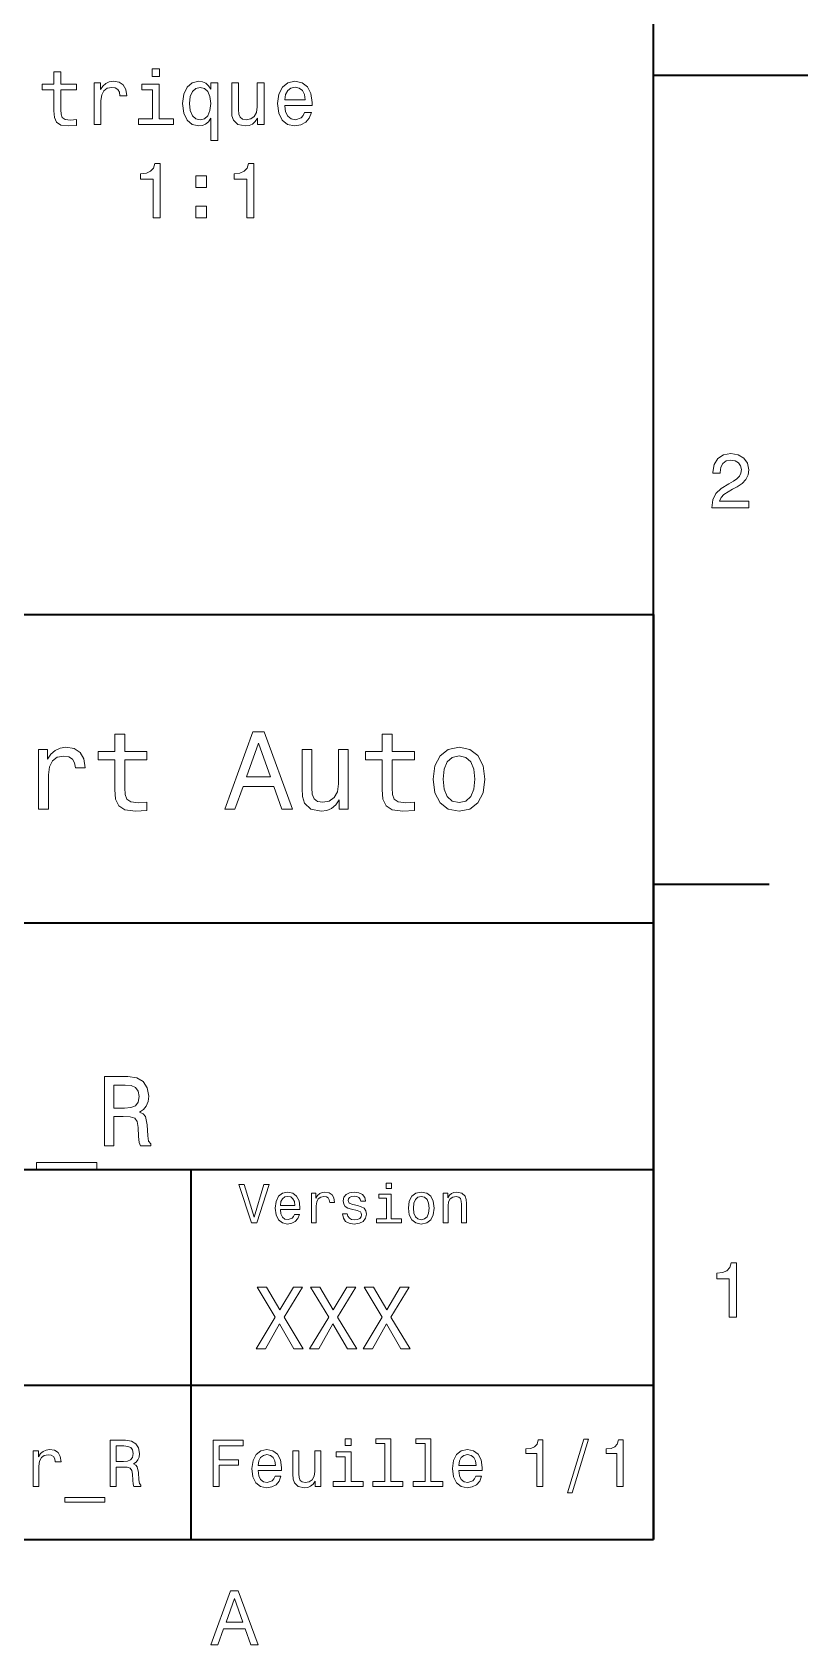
# Model space of a CAD drawing. Extents: x 0 to 297, y 0 to 210.
# Drawn here: x 246.7 to 297, y 3.2 to 107.8 of the extents above; entities that cross this region are included whole.
import ezdxf

# ---------------------------------------------------------------- set-up
doc = ezdxf.new("R2010")
doc.units = 0

msp = doc.modelspace()

# ---------------------------------------------------------------- linework, layer by layer
at = {"color": 7, "lineweight": 35}
for p, q in [((287, 10), (287, 200)), ((97, 70), (287, 70)), ((287, 70), (287, 10)), ((162, 50), (287, 50)), ((162, 34), (287, 34)), ((257, 10), (257, 34)), ((162, 20), (287, 20)), ((10, 10), (287, 10)), ((97, 10), (287, 10))]:
    msp.add_line(p, q, dxfattribs=at)
at = {"color": 7, "lineweight": 35, "ltscale": 0.25}
msp.add_line((287, 105), (297, 105), dxfattribs=at)
at = {"color": 7, "lineweight": 35, "ltscale": 0.1875}
msp.add_line((287, 52.5), (294.5, 52.5), dxfattribs=at)
at = {"color": 7, "lineweight": 13}
for points in [[(248.096909, 104.033447), (248.096909, 102.676819), (248.127167, 102.238052), (248.268372, 101.935463), (248.550797, 101.758949), (249.029907, 101.698433), (249.554398, 101.723648), (249.554398, 102.106934), (249.171112, 102.076668), (248.823135, 102.11702), (248.636536, 102.243095), (248.555847, 102.45491), (248.54071, 102.752464), (248.54071, 104.033447), (249.554398, 104.033447), (249.554398, 104.411682), (248.54071, 104.411682), (248.54071, 105.203476), (248.096909, 105.203476), (248.096909, 104.411682), (247.330338, 104.411682), (247.330338, 104.033447)], [(254.945618, 105.415291), (254.476593, 105.415291), (254.476593, 104.910965), (254.945618, 104.910965)], [(250.704254, 101.79425), (251.148056, 101.79425), (251.148056, 103.342522), (251.193451, 103.715721), (251.32962, 103.983009), (251.551514, 104.144394), (251.84906, 104.199867), (252.070969, 104.164566), (252.237396, 104.063705), (252.338257, 103.892235), (252.373566, 103.660248), (252.822418, 103.660248), (252.761902, 104.068748), (252.595459, 104.361252), (252.318085, 104.537766), (251.93985, 104.598282), (251.682648, 104.557938), (251.460739, 104.457077), (251.264053, 104.285606), (251.107712, 104.053619), (251.107712, 104.502464), (250.704254, 104.502464)], [(254.930481, 102.16745), (254.930481, 104.411682), (253.79071, 104.411682), (253.79071, 104.033447), (254.486679, 104.033447), (254.486679, 102.16745), (253.578888, 102.16745), (253.578888, 101.79425), (255.848343, 101.79425), (255.848343, 102.16745)], [(258.274139, 104.083878), (258.117798, 104.310822), (257.941284, 104.472206), (257.734497, 104.562981), (257.497498, 104.598282), (257.068817, 104.497421), (256.735962, 104.214996), (256.519104, 103.761108), (256.443451, 103.150879), (256.519104, 102.535606), (256.735962, 102.081711), (257.068817, 101.79425), (257.497498, 101.698433), (257.734497, 101.728691), (257.936249, 101.814423), (258.112762, 101.970764), (258.274139, 102.207794), (258.274139, 100.745262), (258.717957, 100.745262), (258.717957, 104.502464), (258.274139, 104.502464)], [(256.897339, 103.150879), (256.942719, 103.599724), (257.083923, 103.927536), (257.295746, 104.129265), (257.57312, 104.199867), (257.865631, 104.129265), (258.087524, 103.932579), (258.218658, 103.604767), (258.269104, 103.150879), (258.218658, 102.691948), (258.087524, 102.364136), (257.865631, 102.162407), (257.57312, 102.096848), (257.295746, 102.162407), (257.083923, 102.364136), (256.942719, 102.696991)], [(261.733795, 104.502464), (261.289978, 104.502464), (261.289978, 102.939064), (261.239563, 102.575951), (261.093292, 102.313705), (260.866364, 102.152321), (260.568817, 102.101891), (260.331787, 102.142235), (260.180481, 102.263268), (260.094727, 102.470039), (260.074585, 102.76255), (260.074585, 104.502464), (259.630768, 104.502464), (259.630768, 102.722206), (259.645905, 102.364136), (259.74173, 102.066582), (260.034241, 101.79425), (260.503235, 101.698433), (260.755402, 101.733734), (260.97226, 101.824509), (261.158875, 101.98085), (261.31015, 102.207794), (261.31015, 101.79425), (261.733795, 101.79425)], [(263.070251, 103.019753), (264.845459, 103.019753), (264.850494, 103.226524), (264.769806, 103.806496), (264.547913, 104.240219), (264.194885, 104.502464), (263.725861, 104.598282), (263.266937, 104.497421), (262.91391, 104.214996), (262.686951, 103.756065), (262.606262, 103.150879), (262.681915, 102.530563), (262.908875, 102.076668), (263.256836, 101.79425), (263.710724, 101.698433), (264.104126, 101.763992), (264.42688, 101.935463), (264.66391, 102.207794), (264.800079, 102.570908), (264.361328, 102.570908), (264.270538, 102.369179), (264.139404, 102.21788), (263.766205, 102.096848), (263.47876, 102.152321), (263.261902, 102.328835), (263.120667, 102.616295), (263.070251, 103.004623)], [(263.070251, 103.392952), (263.125732, 103.740936), (263.261902, 103.998138), (263.468658, 104.15448), (263.740997, 104.209953), (264.008301, 104.15448), (264.215057, 103.998138), (264.341125, 103.740936), (264.386536, 103.392952)], [(254.527023, 95.747421), (254.985962, 95.747421), (254.985962, 99.272636), (254.643021, 99.272636), (254.552246, 98.965004), (254.370682, 98.758224), (254.093307, 98.637192), (253.710022, 98.596848), (253.710022, 98.238777), (254.527023, 98.238777)], [(257.305847, 97.704193), (258.001801, 97.704193), (258.001801, 98.455635), (257.305847, 98.455635)], [(260.59906, 95.747421), (261.057983, 95.747421), (261.057983, 99.272636), (260.715057, 99.272636), (260.624268, 98.965004), (260.442719, 98.758224), (260.165344, 98.637192), (259.782074, 98.596848), (259.782074, 98.238777), (260.59906, 98.238777)], [(257.305847, 95.747421), (258.001801, 95.747421), (258.001801, 96.498863), (257.305847, 96.498863)], [(290.76947, 76.916786), (293.175079, 76.916786), (293.175079, 77.350502), (291.273773, 77.350502), (291.3797, 77.587532), (291.561249, 77.784218), (292.121033, 78.142288), (292.418579, 78.293587), (292.751434, 78.510445), (292.988464, 78.762604), (293.124634, 79.060158), (293.175079, 79.398056), (293.089355, 79.821686), (292.852325, 80.154541), (292.489197, 80.366356), (292.020172, 80.442001), (291.536041, 80.35627), (291.167877, 80.119232), (290.930847, 79.740997), (290.850159, 79.241714), (290.850159, 79.171112), (291.309082, 79.171112), (291.309082, 79.211456), (291.354462, 79.554398), (291.490631, 79.806557), (291.707489, 79.967941), (291.994965, 80.023415), (292.287476, 79.972984), (292.504333, 79.846901), (292.645538, 79.650215), (292.695984, 79.403099), (292.660675, 79.171112), (292.56485, 78.974426), (292.403473, 78.802956), (292.181549, 78.651657), (291.884003, 78.490273), (291.389771, 78.177589), (291.041779, 77.844742), (290.835022, 77.441284), (290.76947, 76.931915)], [(252.05043, 60.579971), (252.05043, 58.64193), (252.093658, 58.015129), (252.29538, 57.582851), (252.698853, 57.330688), (253.383286, 57.244236), (254.132568, 57.280258), (254.132568, 57.827808), (253.585022, 57.78458), (253.087891, 57.842216), (252.82132, 58.022331), (252.706055, 58.324928), (252.684448, 58.75), (252.684448, 60.579971), (254.132568, 60.579971), (254.132568, 61.120316), (252.684448, 61.120316), (252.684448, 62.251438), (252.05043, 62.251438), (252.05043, 61.120316), (250.955322, 61.120316), (250.955322, 60.579971)], [(259.175781, 57.381123), (259.838623, 57.381123), (260.364563, 58.850864), (262.360229, 58.850864), (262.886169, 57.381123), (263.563416, 57.381123), (261.733429, 62.388329), (260.998566, 62.388329)], [(269.399109, 60.579971), (269.399109, 58.64193), (269.442352, 58.015129), (269.644073, 57.582851), (270.047546, 57.330688), (270.731995, 57.244236), (271.481262, 57.280258), (271.481262, 57.827808), (270.933716, 57.78458), (270.436584, 57.842216), (270.170013, 58.022331), (270.054749, 58.324928), (270.033142, 58.75), (270.033142, 60.579971), (271.481262, 60.579971), (271.481262, 61.120316), (270.033142, 61.120316), (270.033142, 62.251438), (269.399109, 62.251438), (269.399109, 61.120316), (268.304016, 61.120316), (268.304016, 60.579971)], [(247.100861, 57.381123), (247.734863, 57.381123), (247.734863, 59.592937), (247.799713, 60.12608), (247.994232, 60.507923), (248.311249, 60.738472), (248.736313, 60.817722), (249.053314, 60.767288), (249.291077, 60.623199), (249.435165, 60.378242), (249.485596, 60.046829), (250.126801, 60.046829), (250.040344, 60.630402), (249.802597, 61.048271), (249.406342, 61.30043), (248.865997, 61.386887), (248.498566, 61.32925), (248.181549, 61.185158), (247.900574, 60.940201), (247.677246, 60.608788), (247.677246, 61.25), (247.100861, 61.25)], [(260.595093, 59.463257), (261.365997, 61.667866), (262.136902, 59.463257)], [(267.194519, 61.25), (266.560516, 61.25), (266.560516, 59.016571), (266.488464, 58.497837), (266.279541, 58.123196), (265.955322, 57.892651), (265.530243, 57.820602), (265.19165, 57.878242), (264.975494, 58.051151), (264.853027, 58.346542), (264.824219, 58.764408), (264.824219, 61.25), (264.190186, 61.25), (264.190186, 58.706772), (264.211792, 58.195244), (264.348694, 57.770172), (264.766571, 57.381123), (265.436584, 57.244236), (265.796814, 57.294666), (266.106628, 57.424351), (266.373199, 57.647694), (266.589325, 57.971901), (266.589325, 57.381123), (267.194519, 57.381123)], [(272.698853, 59.311958), (272.814117, 58.432995), (273.145508, 57.78458), (273.671448, 57.381123), (274.377502, 57.244236), (275.076355, 57.381123), (275.602295, 57.777374), (275.933716, 58.425793), (276.056183, 59.311958), (275.933716, 60.190922), (275.602295, 60.846542), (275.076355, 61.242794), (274.377502, 61.386887), (273.671448, 61.242794), (273.145508, 60.839336), (272.814117, 60.190922)], [(273.34726, 59.319164), (273.412109, 59.967579), (273.613831, 60.435879), (273.938019, 60.72406), (274.377502, 60.824928), (274.809784, 60.72406), (275.134003, 60.443081), (275.335724, 59.967579), (275.407776, 59.319164), (275.335724, 58.663544), (275.134003, 58.188038), (274.809784, 57.899853), (274.377502, 57.806194), (273.938019, 57.899853), (273.613831, 58.188038), (273.412109, 58.663544)], [(251.378235, 35.530258), (251.981262, 35.530258), (251.981262, 37.430115), (252.59726, 37.430115), (253.051147, 37.41066), (253.336456, 37.319885), (253.492065, 37.105907), (253.556915, 36.723343), (253.589325, 36.139767), (253.628235, 35.757202), (253.706039, 35.530258), (254.386871, 35.530258), (254.386871, 35.653458), (254.237747, 35.835014), (254.185867, 36.172188), (254.140488, 36.898415), (254.030243, 37.4366), (253.881119, 37.605186), (253.64769, 37.728386), (253.907059, 37.890488), (254.088608, 38.117435), (254.205322, 38.402737), (254.244232, 38.746395), (254.153442, 39.291065), (253.894089, 39.699566), (253.466125, 39.945965), (252.882553, 40.030258), (251.378235, 40.030258)], [(252.713974, 39.479107), (253.109497, 39.440201), (253.388321, 39.317001), (253.563385, 39.090057), (253.62175, 38.733429), (253.556915, 38.357346), (253.381836, 38.130402), (253.083557, 38.013687), (252.675064, 37.981266), (251.981262, 37.981266), (251.981262, 39.479107)], [(246.969009, 34.453888), (246.969009, 34), (250.872467, 34), (250.872467, 34.453888)], [(261.71109, 33.03458), (261.08429, 30.905619), (260.439484, 33.03458), (260.09726, 33.03458), (260.904175, 30.530979), (261.264404, 30.530979), (262.053314, 33.03458)], [(262.784576, 31.40634), (264.052582, 31.40634), (264.056183, 31.554033), (263.998566, 31.9683), (263.840057, 32.278099), (263.587891, 32.465416), (263.252869, 32.533859), (262.925079, 32.461815), (262.672913, 32.260086), (262.510803, 31.932276), (262.453156, 31.5), (262.507202, 31.056915), (262.669312, 30.732708), (262.917877, 30.530979), (263.242065, 30.462536), (263.523041, 30.509365), (263.753601, 30.631844), (263.922913, 30.826368), (264.020172, 31.085733), (263.706787, 31.085733), (263.641937, 30.941643), (263.548279, 30.833572), (263.281708, 30.747118), (263.076355, 30.786743), (262.921478, 30.912823), (262.820618, 31.118155), (262.784576, 31.395533)], [(264.794678, 30.530979), (265.111664, 30.530979), (265.111664, 31.636887), (265.144104, 31.903458), (265.241364, 32.094379), (265.399841, 32.209652), (265.612396, 32.249279), (265.770905, 32.224064), (265.889771, 32.152016), (265.961823, 32.029537), (265.98703, 31.863832), (266.307648, 31.863832), (266.264404, 32.155621), (266.145538, 32.364552), (265.947418, 32.490635), (265.677246, 32.533859), (265.49353, 32.505043), (265.335022, 32.432995), (265.194519, 32.310516), (265.082855, 32.144814), (265.082855, 32.465416), (264.794678, 32.465416)], [(267.791779, 31.658501), (267.485596, 31.730547), (267.258636, 31.8134), (267.182983, 31.982708), (267.20462, 32.101585), (267.280273, 32.188038), (267.40274, 32.242073), (267.579254, 32.263687), (267.748566, 32.242073), (267.881836, 32.177231), (267.968292, 32.079971), (268.004333, 31.950287), (268.314117, 31.950287), (268.314117, 31.957493), (268.260101, 32.191643), (268.112396, 32.375359), (267.881836, 32.490635), (267.579254, 32.533859), (267.273041, 32.490635), (267.049713, 32.371758), (266.90921, 32.195244), (266.865997, 31.971901), (266.898407, 31.755764), (266.999268, 31.604465), (267.164978, 31.496397), (267.406342, 31.420748), (267.759369, 31.334293), (267.975494, 31.244236), (268.033142, 31.17219), (268.054749, 31.064121), (268.022339, 30.930836), (267.935883, 30.829971), (267.79538, 30.765129), (267.608063, 30.743515), (267.409943, 30.765129), (267.265839, 30.840778), (267.168579, 30.963255), (267.128967, 31.132565), (266.822754, 31.132565), (266.873199, 30.844379), (267.020905, 30.635447), (267.255035, 30.509365), (267.579254, 30.462536), (267.917877, 30.509365), (268.166412, 30.635447), (268.317719, 30.837175), (268.371765, 31.100143), (268.332123, 31.327089), (268.220459, 31.481987), (268.036743, 31.582851)], [(269.992798, 33.117435), (269.657776, 33.117435), (269.657776, 32.757202), (269.992798, 32.757202)], [(271.087891, 31.496397), (271.145538, 31.056915), (271.311249, 30.732708), (271.574219, 30.530979), (271.927246, 30.462536), (272.276672, 30.530979), (272.539612, 30.729107), (272.705322, 31.053314), (272.766571, 31.496397), (272.705322, 31.935879), (272.539612, 32.263687), (272.276672, 32.461815), (271.927246, 32.533859), (271.574219, 32.461815), (271.311249, 32.260086), (271.145538, 31.935879)], [(273.350159, 30.530979), (273.667145, 30.530979), (273.667145, 31.647694), (273.699554, 31.903458), (273.804047, 32.090778), (273.966125, 32.206051), (274.182281, 32.249279), (274.355194, 32.213257), (274.463257, 32.115993), (274.517303, 31.95389), (274.535309, 31.737751), (274.535309, 30.530979), (274.852295, 30.530979), (274.852295, 31.802593), (274.837891, 32.058357), (274.773041, 32.270893), (274.560516, 32.465416), (274.229095, 32.533859), (274.04538, 32.508644), (273.890503, 32.440201), (273.757202, 32.324928), (273.65274, 32.170029), (273.65274, 32.465416), (273.350159, 32.465416)], [(262.784576, 31.672911), (262.824219, 31.921469), (262.921478, 32.105186), (263.069153, 32.216858), (263.263702, 32.256485), (263.45462, 32.216858), (263.602295, 32.105186), (263.692352, 31.921469), (263.724792, 31.672911)], [(269.981995, 30.79755), (269.981995, 32.400574), (269.167877, 32.400574), (269.167877, 32.130402), (269.664978, 32.130402), (269.664978, 30.79755), (269.016571, 30.79755), (269.016571, 30.530979), (270.637604, 30.530979), (270.637604, 30.79755)], [(271.412109, 31.5), (271.444519, 31.824207), (271.54538, 32.058357), (271.707489, 32.20245), (271.927246, 32.25288), (272.143372, 32.20245), (272.305481, 32.061958), (272.406342, 31.824207), (272.442352, 31.5), (272.406342, 31.17219), (272.305481, 30.934437), (272.143372, 30.790344), (271.927246, 30.743515), (271.707489, 30.790344), (271.54538, 30.934437), (271.444519, 31.17219)], [(291.909241, 24.416786), (292.368164, 24.416786), (292.368164, 27.942001), (292.025208, 27.942001), (291.934448, 27.634365), (291.752899, 27.427593), (291.475525, 27.306557), (291.092224, 27.266211), (291.092224, 26.90814), (291.909241, 26.90814)], [(261.207489, 22.360231), (261.812683, 22.360231), (262.729095, 23.979828), (263.662811, 22.360231), (264.273773, 22.360231), (263.023041, 24.417868), (264.210388, 26.365995), (263.628235, 26.365995), (262.746399, 24.884727), (261.881836, 26.365995), (261.276642, 26.365995), (262.458221, 24.412106)], [(264.677246, 22.360231), (265.28241, 22.360231), (266.198853, 23.979828), (267.132568, 22.360231), (267.74353, 22.360231), (266.492798, 24.417868), (267.680115, 26.365995), (267.097992, 26.365995), (266.216125, 24.884727), (265.351593, 26.365995), (264.746399, 26.365995), (265.927948, 24.412106)], [(268.146973, 22.360231), (268.752167, 22.360231), (269.668579, 23.979828), (270.602295, 22.360231), (271.213257, 22.360231), (269.962524, 24.417868), (271.149841, 26.365995), (270.567719, 26.365995), (269.685883, 24.884727), (268.82132, 26.365995), (268.216125, 26.365995), (269.397705, 24.412106)], [(246.742065, 13.428675), (247.122467, 13.428675), (247.122467, 14.755764), (247.161377, 15.075649), (247.278091, 15.304755), (247.468292, 15.443084), (247.723343, 15.490635), (247.913544, 15.460375), (248.056183, 15.373919), (248.142639, 15.226946), (248.172913, 15.028098), (248.557632, 15.028098), (248.505768, 15.378242), (248.363113, 15.628963), (248.125351, 15.78026), (247.801147, 15.832133), (247.580688, 15.797551), (247.390488, 15.711096), (247.221893, 15.564121), (247.087891, 15.365274), (247.087891, 15.75), (246.742065, 15.75)], [(251.734863, 13.428675), (252.136887, 13.428675), (252.136887, 14.695246), (252.547546, 14.695246), (252.850143, 14.682277), (253.040344, 14.621758), (253.144089, 14.479107), (253.187317, 14.224064), (253.208923, 13.835014), (253.234863, 13.579971), (253.286743, 13.428675), (253.740631, 13.428675), (253.740631, 13.510807), (253.641205, 13.631845), (253.606628, 13.856628), (253.576355, 14.340778), (253.502869, 14.699568), (253.403458, 14.81196), (253.247833, 14.894093), (253.420746, 15.002162), (253.541779, 15.153459), (253.619598, 15.34366), (253.645523, 15.572767), (253.585007, 15.93588), (253.412094, 16.208214), (253.126801, 16.372478), (252.737747, 16.428675), (251.734863, 16.428675)], [(252.625351, 16.061239), (252.889038, 16.035303), (253.074921, 15.953171), (253.191635, 15.801874), (253.230545, 15.564121), (253.187317, 15.313401), (253.070602, 15.162104), (252.87175, 15.084294), (252.599426, 15.06268), (252.136887, 15.06268), (252.136887, 16.061239)], [(258.414978, 13.428675), (258.817017, 13.428675), (258.817017, 14.807637), (260.079254, 14.807637), (260.079254, 15.166427), (258.817017, 15.166427), (258.817017, 16.065563), (260.368866, 16.065563), (260.368866, 16.428675), (258.414978, 16.428675)], [(261.341492, 14.479107), (262.863098, 14.479107), (262.867432, 14.656341), (262.798279, 15.153459), (262.608063, 15.525217), (262.305481, 15.75), (261.903473, 15.832133), (261.510101, 15.745678), (261.207489, 15.503603), (261.01297, 15.110231), (260.943817, 14.591499), (261.008636, 14.059798), (261.203156, 13.67075), (261.501434, 13.428675), (261.890503, 13.346542), (262.227661, 13.402739), (262.504333, 13.549712), (262.707489, 13.783141), (262.824219, 14.09438), (262.44812, 14.09438), (262.370331, 13.92147), (262.257935, 13.791787), (261.938049, 13.688041), (261.69165, 13.735591), (261.505768, 13.886888), (261.384735, 14.133286), (261.341492, 14.466139)], [(265.400574, 15.75), (265.020172, 15.75), (265.020172, 14.409943), (264.976959, 14.098703), (264.851593, 13.873919), (264.657074, 13.735591), (264.402008, 13.692364), (264.198853, 13.726946), (264.069153, 13.830692), (263.995667, 14.007925), (263.978394, 14.258646), (263.978394, 15.75), (263.597992, 15.75), (263.597992, 14.224064), (263.610962, 13.917148), (263.693085, 13.662104), (263.943817, 13.428675), (264.345825, 13.346542), (264.561951, 13.376801), (264.747833, 13.454611), (264.907776, 13.588617), (265.037476, 13.783141), (265.037476, 13.428675), (265.400574, 13.428675)], [(267.389038, 16.532421), (266.98703, 16.532421), (266.98703, 16.100145), (267.389038, 16.100145)], [(269.572052, 16.212536), (269.572052, 13.748559), (268.789612, 13.748559), (268.789612, 13.428675), (270.73056, 13.428675), (270.73056, 13.748559), (269.952454, 13.748559), (269.952454, 16.532421), (268.975494, 16.532421), (268.975494, 16.212536)], [(272.174347, 16.212536), (272.174347, 13.748559), (271.391937, 13.748559), (271.391937, 13.428675), (273.332855, 13.428675), (273.332855, 13.748559), (272.554749, 13.748559), (272.554749, 16.532421), (271.57782, 16.532421), (271.57782, 16.212536)], [(274.353027, 14.479107), (275.874634, 14.479107), (275.878967, 14.656341), (275.809814, 15.153459), (275.619598, 15.525217), (275.317017, 15.75), (274.914978, 15.832133), (274.521606, 15.745678), (274.219025, 15.503603), (274.024506, 15.110231), (273.955322, 14.591499), (274.020172, 14.059798), (274.214691, 13.67075), (274.51297, 13.428675), (274.902008, 13.346542), (275.239197, 13.402739), (275.515839, 13.549712), (275.719025, 13.783141), (275.835724, 14.09438), (275.459656, 14.09438), (275.381836, 13.92147), (275.26944, 13.791787), (274.949554, 13.688041), (274.703186, 13.735591), (274.517303, 13.886888), (274.39624, 14.133286), (274.353027, 14.466139)], [(279.416443, 13.428675), (279.809814, 13.428675), (279.809814, 16.450289), (279.515839, 16.450289), (279.438049, 16.1866), (279.28241, 16.009367), (279.044678, 15.905621), (278.716125, 15.871038), (278.716125, 15.564121), (279.416443, 15.564121)], [(281.42218, 13.026657), (281.720459, 13.026657), (282.766571, 16.510807), (282.463989, 16.510807)], [(284.621033, 13.428675), (285.014404, 13.428675), (285.014404, 16.450289), (284.720459, 16.450289), (284.642639, 16.1866), (284.48703, 16.009367), (284.249268, 15.905621), (283.920746, 15.871038), (283.920746, 15.564121), (284.621033, 15.564121)], [(261.341492, 14.798992), (261.389038, 15.097262), (261.505768, 15.317724), (261.682983, 15.45173), (261.916412, 15.49928), (262.145538, 15.45173), (262.322754, 15.317724), (262.430847, 15.097262), (262.469727, 14.798992)], [(267.376068, 13.748559), (267.376068, 15.672191), (266.399139, 15.672191), (266.399139, 15.347983), (266.995667, 15.347983), (266.995667, 13.748559), (266.21759, 13.748559), (266.21759, 13.428675), (268.162811, 13.428675), (268.162811, 13.748559)], [(274.353027, 14.798992), (274.400574, 15.097262), (274.517303, 15.317724), (274.694519, 15.45173), (274.927948, 15.49928), (275.157074, 15.45173), (275.33429, 15.317724), (275.442352, 15.097262), (275.481262, 14.798992)], [(248.79538, 12.711096), (248.79538, 12.408502), (251.39769, 12.408502), (251.39769, 12.711096)], [(258.266846, 3.166787), (258.730835, 3.166787), (259.098999, 4.195605), (260.495972, 4.195605), (260.864105, 3.166787), (261.338165, 3.166787), (260.05719, 6.67183), (259.542786, 6.67183)], [(259.260376, 4.624279), (259.799988, 6.167507), (260.33963, 4.624279)]]:
    msp.add_lwpolyline(points, close=True, dxfattribs=at)

doc.saveas('drawing.dxf')
